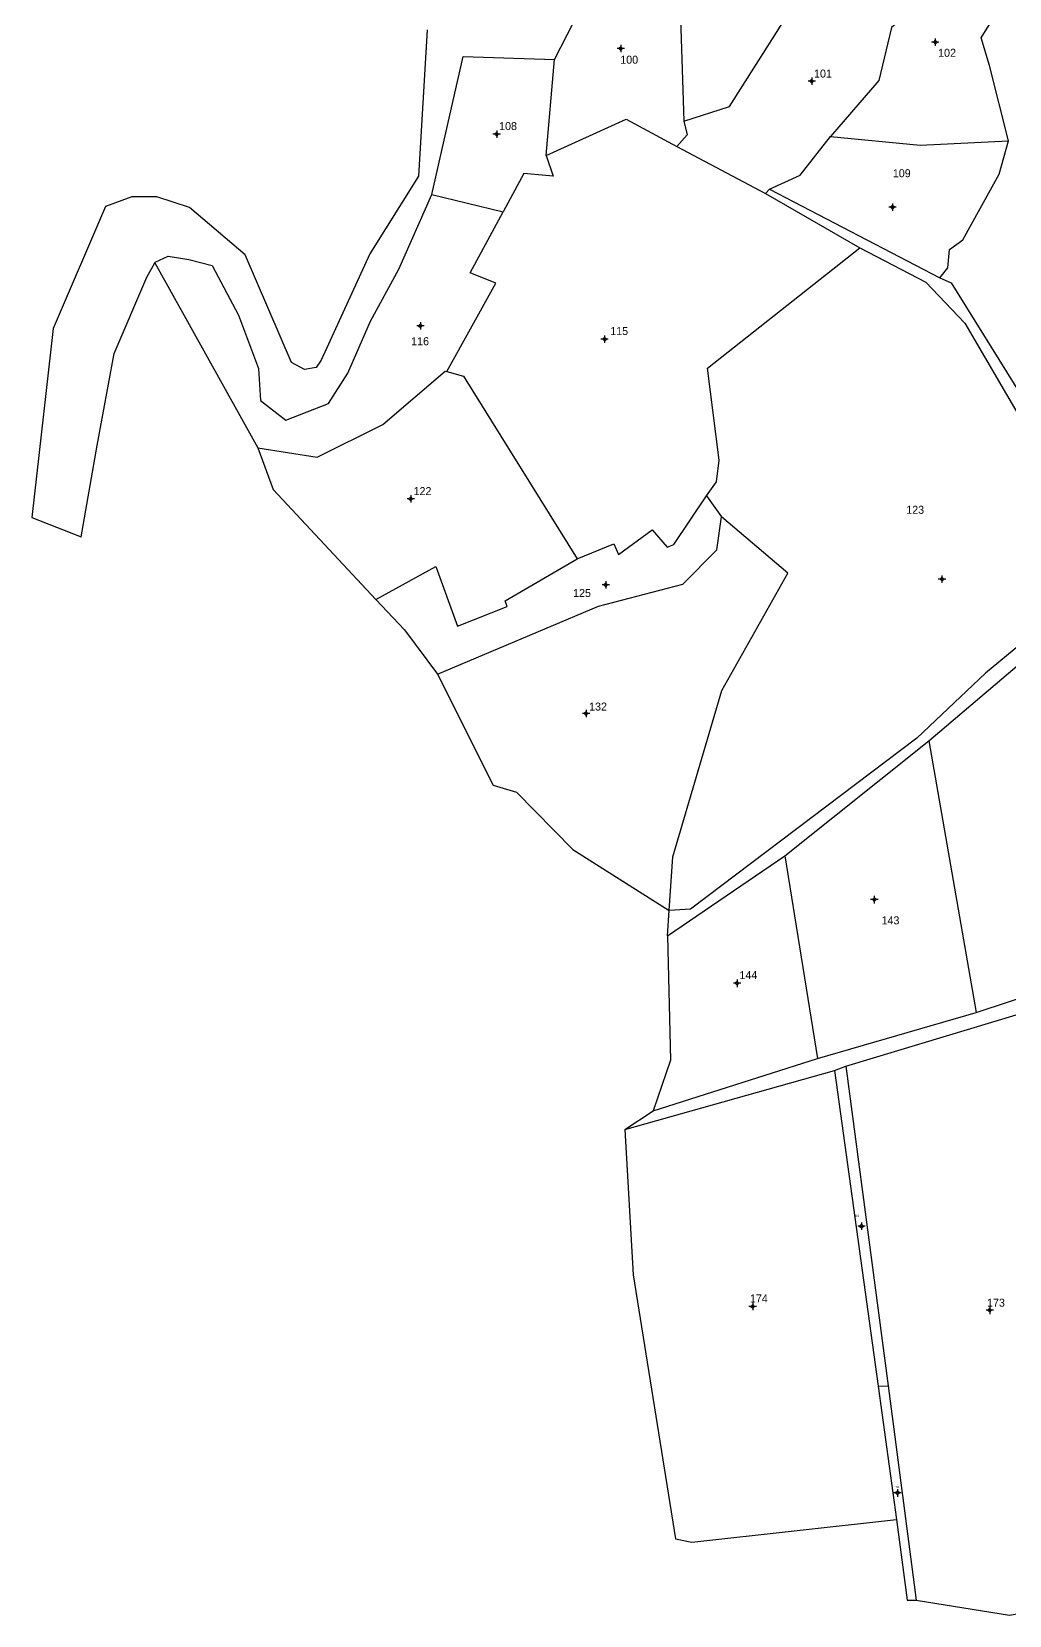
# Model space of a CAD drawing. Extents: x 548517 to 549685, y 1840399 to 1841560.
# Drawn here: x 548651 to 548980, y 1840399 to 1840933 of the extents above; entities that cross this region are included whole.
import ezdxf

# ---------------------------------------------------------------- set-up
doc = ezdxf.new("R2010")
doc.units = 0
for name, color, linetype in [('Level 10', 7, 'Continuous'), ('Level 11', 7, 'Continuous'), ('Level 15', 7, 'Continuous')]:
    doc.layers.add(name, color=color, linetype=linetype)

msp = doc.modelspace()

# ---------------------------------------------------------------- linework, layer by layer
at = {"layer": 'Level 10'}
for p, q in [((548824.27, 1840891.2), (548827.07, 1840923.53)), ((548868.32, 1840894.22), (548898.25, 1840878.36)), ((548785.72, 1840878.03), (548809.76, 1840872.14)), ((548898.25, 1840878.36), (548899.6, 1840879.82)), ((548898.25, 1840878.36), (548930.13, 1840860.04)), ((548899.6, 1840879.82), (548957.08, 1840849.88)), ((548692.29, 1840855.01), (548727.1, 1840792.54)), ((548878.41, 1840776.42), (548883.44, 1840769.29)), ((548953.37, 1840693.74), (548998.46, 1840732.06)), ((548904.83, 1840654.97), (548953.37, 1840693.74)), ((548953.37, 1840693.74), (548969.33, 1840602.13)), ((548865.19, 1840627.93), (548904.83, 1840654.97)), ((548904.83, 1840654.97), (548915.85, 1840586.59)), ((548865.19, 1840627.93), (548865.73, 1840636.55)), ((548969.33, 1840602.13), (549021.71, 1840619.43)), ((548925.41, 1840583.97), (548993.59, 1840604.53)), ((548915.85, 1840586.59), (548969.33, 1840602.13)), ((548850.79, 1840562.64), (548921.54, 1840582.55)), ((548860.4, 1840568.92), (548915.85, 1840586.59)), ((548921.54, 1840582.55), (548925.41, 1840583.97)), ((548921.54, 1840582.55), (548936.23, 1840476.09)), ((548925.41, 1840583.97), (548939.59, 1840476.12)), ((548850.79, 1840562.64), (548860.4, 1840568.92)), ((548936.23, 1840476.09), (548939.59, 1840476.12)), ((548936.23, 1840476.09), (548942.46, 1840431.03)), ((548939.59, 1840476.12), (548949.09, 1840403.91)), ((548942.46, 1840431.03), (548946.06, 1840403.91)), ((548946.06, 1840403.91), (548949.09, 1840403.91))]:
    msp.add_line(p, q, dxfattribs=at)
for points in [[(548827.07, 1840923.53), (548837.67, 1840944.25), (548851.37, 1840950.33), (548858.1, 1840963.33)], [(548858.1, 1840963.33), (548864.08, 1840962.96), (548869.26, 1840948.09), (548870.72, 1840902.77)], [(548870.72, 1840902.77), (548886.13, 1840907.75), (548904.87, 1840937.32), (548904.84, 1840942.8), (548919.13, 1840948.62), (548923.75, 1840949.89), (548950.54, 1840954.07)], [(548950.54, 1840954.07), (548956.95, 1840946.79), (548948.36, 1840940.8), (548940.75, 1840934.39), (548936.46, 1840916.44), (548920.22, 1840897.61)], [(548980.26, 1840896.18), (548973.81, 1840921.58), (548971.02, 1840930.85), (548981.4, 1840947.65)], [(548784.13, 1840933.63), (548781.23, 1840884.26), (548764.83, 1840857.98), (548748.35, 1840822.11), (548746.68, 1840819.67), (548742.76, 1840819.03), (548738.4, 1840821.33), (548722.8, 1840857.73), (548703.96, 1840873.59), (548692.94, 1840877.28), (548684.51, 1840877.21), (548675.67, 1840873.94), (548658.05, 1840832.84), (548650.77, 1840769.03), (548667.45, 1840762.5), (548672.89, 1840793.37), (548678.63, 1840824.44), (548689.61, 1840850.2), (548692.29, 1840855.01)], [(548785.72, 1840878.03), (548796.29, 1840924.59), (548827.07, 1840923.53)], [(548824.27, 1840891.2), (548851.27, 1840903.4), (548868.32, 1840894.22)], [(548870.72, 1840902.77), (548871.9, 1840898.21), (548868.32, 1840894.22)], [(548899.6, 1840879.82), (548909.95, 1840884.53), (548920.22, 1840897.61)], [(548920.22, 1840897.61), (548950.38, 1840894.71), (548980.26, 1840896.18)], [(548957.08, 1840849.88), (548959.72, 1840853.26), (548960.33, 1840859.49), (548964.81, 1840862.69), (548977.13, 1840884.9), (548980.26, 1840896.18)], [(548824.27, 1840891.2), (548826.69, 1840884.23), (548816.74, 1840885.1), (548809.76, 1840872.14)], [(548692.29, 1840855.01), (548692.42, 1840855.24), (548696.83, 1840857.22), (548703.77, 1840856.08), (548711.61, 1840854.04), (548720.49, 1840837.29), (548727.27, 1840819.31), (548727.97, 1840808.5), (548736.46, 1840801.95), (548750.87, 1840807.49), (548757.4, 1840817.77), (548765.08, 1840835.27), (548774.56, 1840852.8), (548785.72, 1840878.03)], [(548790.74, 1840818.27), (548807.32, 1840848.17), (548798.69, 1840851.59), (548809.76, 1840872.14)], [(548930.13, 1840860.04), (548952.33, 1840848.41), (548965.52, 1840834.67), (549014.28, 1840751.06), (548972.48, 1840716.54), (548949.27, 1840694.69), (548873.02, 1840636.98), (548865.73, 1840636.55)], [(548878.41, 1840776.42), (548881.79, 1840781.15), (548882.68, 1840788.36), (548878.7, 1840819.43), (548930.13, 1840860.04)], [(548957.08, 1840849.88), (548960.92, 1840848.2), (549019.45, 1840754.01), (549115.22, 1840822.83)], [(548727.1, 1840792.54), (548747.04, 1840789.47), (548769.16, 1840800.44), (548790.19, 1840818.42), (548790.74, 1840818.27)], [(548790.74, 1840818.27), (548796.44, 1840816.73), (548834.7, 1840755.11)], [(548727.1, 1840792.54), (548732.21, 1840778.52), (548749.51, 1840759.99), (548766.8, 1840741.46)], [(548834.7, 1840755.11), (548847.13, 1840760.22), (548848.71, 1840756.54), (548860.09, 1840764.87), (548865.09, 1840759.05), (548867.36, 1840760.01), (548878.41, 1840776.42)], [(548787.63, 1840716.21), (548841.92, 1840739.14), (548870.38, 1840746.63), (548881.83, 1840758.17), (548883.44, 1840769.29)], [(548865.73, 1840636.55), (548867.02, 1840654.66), (548883.52, 1840710.74), (548905.75, 1840750.25), (548883.44, 1840769.29)], [(548766.8, 1840741.46), (548787.1, 1840752.49), (548794.34, 1840732.38), (548811.14, 1840739.09), (548810.43, 1840740.95), (548834.7, 1840755.11)], [(548766.8, 1840741.46), (548776.56, 1840731.18), (548787.63, 1840716.21)], [(548787.63, 1840716.21), (548806.44, 1840678.76), (548814.29, 1840676.44), (548833.27, 1840657.1), (548865.73, 1840636.55)], [(548865.19, 1840627.93), (548866.19, 1840586.02), (548860.4, 1840568.92)], [(548850.79, 1840562.64), (548853.69, 1840513.61), (548867.88, 1840424.53), (548873.44, 1840423.4), (548942.46, 1840431.03)], [(548949.09, 1840403.91), (548980.57, 1840398.75), (549009.28, 1840403.86), (549024.38, 1840406.18), (549015.39, 1840464.04)]]:
    msp.add_lwpolyline(points, dxfattribs=at)
at = {"layer": 'Level 11'}
for p, q in [((548954.885, 1840929.44), (548954.26, 1840929.44)), ((548955.51, 1840930.065), (548954.885, 1840929.44)), ((548954.885, 1840929.44), (548955.51, 1840928.815)), ((548955.51, 1840930.69), (548955.51, 1840930.065)), ((548956.135, 1840929.44), (548955.51, 1840930.065)), ((548955.51, 1840928.815), (548956.135, 1840929.44)), ((548956.76, 1840929.44), (548956.135, 1840929.44)), ((548848.835, 1840927.26), (548848.21, 1840927.26)), ((548849.46, 1840927.885), (548848.835, 1840927.26)), ((548848.835, 1840927.26), (548849.46, 1840926.635)), ((548849.46, 1840928.51), (548849.46, 1840927.885)), ((548850.085, 1840927.26), (548849.46, 1840927.885)), ((548849.46, 1840926.635), (548850.085, 1840927.26)), ((548849.46, 1840926.635), (548849.46, 1840926.01)), ((548850.71, 1840927.26), (548850.085, 1840927.26)), ((548955.51, 1840928.815), (548955.51, 1840928.19)), ((548913.255, 1840916.22), (548912.63, 1840916.22)), ((548913.88, 1840916.845), (548913.255, 1840916.22)), ((548913.255, 1840916.22), (548913.88, 1840915.595)), ((548913.88, 1840917.47), (548913.88, 1840916.845)), ((548914.505, 1840916.22), (548913.88, 1840916.845)), ((548913.88, 1840915.595), (548914.505, 1840916.22)), ((548913.88, 1840915.595), (548913.88, 1840914.97)), ((548915.13, 1840916.22), (548914.505, 1840916.22)), ((548806.985, 1840898.36), (548806.36, 1840898.36)), ((548807.61, 1840898.985), (548806.985, 1840898.36)), ((548806.985, 1840898.36), (548807.61, 1840897.735)), ((548807.61, 1840899.61), (548807.61, 1840898.985)), ((548808.235, 1840898.36), (548807.61, 1840898.985)), ((548807.61, 1840897.735), (548808.235, 1840898.36)), ((548807.61, 1840897.735), (548807.61, 1840897.11)), ((548808.86, 1840898.36), (548808.235, 1840898.36)), ((548940.475, 1840873.74), (548939.85, 1840873.74)), ((548941.1, 1840874.365), (548940.475, 1840873.74)), ((548940.475, 1840873.74), (548941.1, 1840873.115)), ((548941.1, 1840874.99), (548941.1, 1840874.365)), ((548941.725, 1840873.74), (548941.1, 1840874.365)), ((548941.1, 1840873.115), (548941.725, 1840873.74)), ((548941.1, 1840873.115), (548941.1, 1840872.49)), ((548942.35, 1840873.74), (548941.725, 1840873.74)), ((548781.245, 1840833.75), (548780.62, 1840833.75)), ((548781.87, 1840834.375), (548781.245, 1840833.75)), ((548781.245, 1840833.75), (548781.87, 1840833.125)), ((548781.87, 1840835), (548781.87, 1840834.375)), ((548782.495, 1840833.75), (548781.87, 1840834.375)), ((548781.87, 1840833.125), (548782.495, 1840833.75)), ((548781.87, 1840833.125), (548781.87, 1840832.5)), ((548783.12, 1840833.75), (548782.495, 1840833.75)), ((548843.365, 1840829.26), (548842.74, 1840829.26)), ((548843.99, 1840829.885), (548843.365, 1840829.26)), ((548843.365, 1840829.26), (548843.99, 1840828.635)), ((548843.99, 1840830.51), (548843.99, 1840829.885)), ((548844.615, 1840829.26), (548843.99, 1840829.885)), ((548843.99, 1840828.635), (548844.615, 1840829.26)), ((548843.99, 1840828.635), (548843.99, 1840828.01)), ((548845.24, 1840829.26), (548844.615, 1840829.26)), ((548777.985, 1840775.4), (548777.36, 1840775.4)), ((548778.61, 1840776.025), (548777.985, 1840775.4)), ((548777.985, 1840775.4), (548778.61, 1840774.775)), ((548778.61, 1840776.65), (548778.61, 1840776.025)), ((548779.235, 1840775.4), (548778.61, 1840776.025)), ((548778.61, 1840774.775), (548779.235, 1840775.4)), ((548778.61, 1840774.775), (548778.61, 1840774.15)), ((548779.86, 1840775.4), (548779.235, 1840775.4)), ((548844.4, 1840747.57), (548844.4, 1840746.945)), ((548957.165, 1840748.3), (548956.54, 1840748.3)), ((548957.79, 1840748.925), (548957.165, 1840748.3)), ((548957.165, 1840748.3), (548957.79, 1840747.675)), ((548957.79, 1840749.55), (548957.79, 1840748.925)), ((548958.415, 1840748.3), (548957.79, 1840748.925)), ((548957.79, 1840747.675), (548958.415, 1840748.3)), ((548957.79, 1840747.675), (548957.79, 1840747.05)), ((548959.04, 1840748.3), (548958.415, 1840748.3)), ((548843.775, 1840746.32), (548843.15, 1840746.32)), ((548844.4, 1840746.945), (548843.775, 1840746.32)), ((548843.775, 1840746.32), (548844.4, 1840745.695)), ((548845.025, 1840746.32), (548844.4, 1840746.945)), ((548844.4, 1840745.695), (548845.025, 1840746.32)), ((548844.4, 1840745.695), (548844.4, 1840745.07)), ((548845.65, 1840746.32), (548845.025, 1840746.32)), ((548837.135, 1840702.92), (548836.51, 1840702.92)), ((548837.76, 1840703.545), (548837.135, 1840702.92)), ((548837.135, 1840702.92), (548837.76, 1840702.295)), ((548837.76, 1840704.17), (548837.76, 1840703.545)), ((548838.385, 1840702.92), (548837.76, 1840703.545)), ((548837.76, 1840702.295), (548838.385, 1840702.92)), ((548837.76, 1840702.295), (548837.76, 1840701.67)), ((548839.01, 1840702.92), (548838.385, 1840702.92)), ((548934.96, 1840640.785), (548934.335, 1840640.16)), ((548934.96, 1840641.41), (548934.96, 1840640.785)), ((548935.585, 1840640.16), (548934.96, 1840640.785)), ((548934.335, 1840640.16), (548933.71, 1840640.16)), ((548934.335, 1840640.16), (548934.96, 1840639.535)), ((548934.96, 1840639.535), (548935.585, 1840640.16)), ((548934.96, 1840639.535), (548934.96, 1840638.91)), ((548936.21, 1840640.16), (548935.585, 1840640.16)), ((548888.045, 1840611.94), (548887.42, 1840611.94)), ((548888.67, 1840612.565), (548888.045, 1840611.94)), ((548888.045, 1840611.94), (548888.67, 1840611.315)), ((548888.67, 1840613.19), (548888.67, 1840612.565)), ((548889.295, 1840611.94), (548888.67, 1840612.565)), ((548888.67, 1840611.315), (548889.295, 1840611.94)), ((548888.67, 1840611.315), (548888.67, 1840610.69)), ((548889.92, 1840611.94), (548889.295, 1840611.94)), ((548930.015, 1840530.03), (548929.39, 1840530.03)), ((548930.64, 1840530.655), (548930.015, 1840530.03)), ((548930.015, 1840530.03), (548930.64, 1840529.405)), ((548930.64, 1840531.28), (548930.64, 1840530.655)), ((548931.265, 1840530.03), (548930.64, 1840530.655)), ((548930.64, 1840529.405), (548931.265, 1840530.03)), ((548930.64, 1840529.405), (548930.64, 1840528.78)), ((548931.89, 1840530.03), (548931.265, 1840530.03)), ((548893.325, 1840502.98), (548892.7, 1840502.98)), ((548893.95, 1840503.605), (548893.325, 1840502.98)), ((548893.325, 1840502.98), (548893.95, 1840502.355)), ((548893.95, 1840504.23), (548893.95, 1840503.605)), ((548894.575, 1840502.98), (548893.95, 1840503.605)), ((548893.95, 1840502.355), (548894.575, 1840502.98)), ((548893.95, 1840502.355), (548893.95, 1840501.73)), ((548895.2, 1840502.98), (548894.575, 1840502.98)), ((548973.92, 1840502.265), (548973.295, 1840501.64)), ((548973.92, 1840502.89), (548973.92, 1840502.265)), ((548974.545, 1840501.64), (548973.92, 1840502.265)), ((548973.295, 1840501.64), (548972.67, 1840501.64)), ((548973.295, 1840501.64), (548973.92, 1840501.015)), ((548973.92, 1840501.015), (548974.545, 1840501.64)), ((548973.92, 1840501.015), (548973.92, 1840500.39)), ((548975.17, 1840501.64), (548974.545, 1840501.64)), ((548942.155, 1840440.02), (548941.53, 1840440.02)), ((548942.78, 1840440.645), (548942.155, 1840440.02)), ((548942.155, 1840440.02), (548942.78, 1840439.395)), ((548942.78, 1840441.27), (548942.78, 1840440.645)), ((548943.405, 1840440.02), (548942.78, 1840440.645)), ((548942.78, 1840439.395), (548943.405, 1840440.02)), ((548942.78, 1840439.395), (548942.78, 1840438.77)), ((548944.03, 1840440.02), (548943.405, 1840440.02))]:
    msp.add_line(p, q, dxfattribs=at)
for centre in [(548955.51, 1840929.44), (548849.46, 1840927.26), (548913.88, 1840916.22), (548807.61, 1840898.36), (548941.1, 1840873.74), (548781.87, 1840833.75), (548843.99, 1840829.26), (548778.61, 1840775.4), (548957.79, 1840748.3), (548844.4, 1840746.32), (548837.76, 1840702.92), (548934.96, 1840640.16), (548888.67, 1840611.94), (548930.64, 1840530.03), (548893.95, 1840502.98), (548973.92, 1840501.64), (548942.78, 1840440.02)]:
    msp.add_circle(centre, 0.15, dxfattribs=at)

# ---------------------------------------------------------------- texts
at = {"layer": 'Level 15'}
for s, height, p in [('100', 2.7, (548849.28, 1840922.15)), ('102', 2.7, (548956.48, 1840924.47)), ('101', 2.7, (548914.64, 1840917.47)), ('108', 2.7, (548808.42, 1840899.77)), ('109', 2.7, (548941.21, 1840883.85)), ('115', 2.7, (548845.9, 1840830.62)), ('116', 2.7, (548778.75, 1840827.18)), ('122', 2.7, (548779.57, 1840776.63)), ('123', 2.7, (548945.74, 1840770.33)), ('125', 2.7, (548833.37, 1840742.26)), ('132', 2.7, (548838.77, 1840703.95)), ('143', 2.7, (548937.4, 1840631.82)), ('144', 2.7, (548889.47, 1840613.36)), ('151', 0.675, (548928.33, 1840533.25)), ('174', 2.7, (548893.02, 1840504.28)), ('173', 2.7, (548972.99, 1840502.86)), ('188', 0.675, (548941.79, 1840441.67))]:
    msp.add_text(s, height=height, dxfattribs=at).set_placement(p)

doc.saveas('drawing.dxf')
